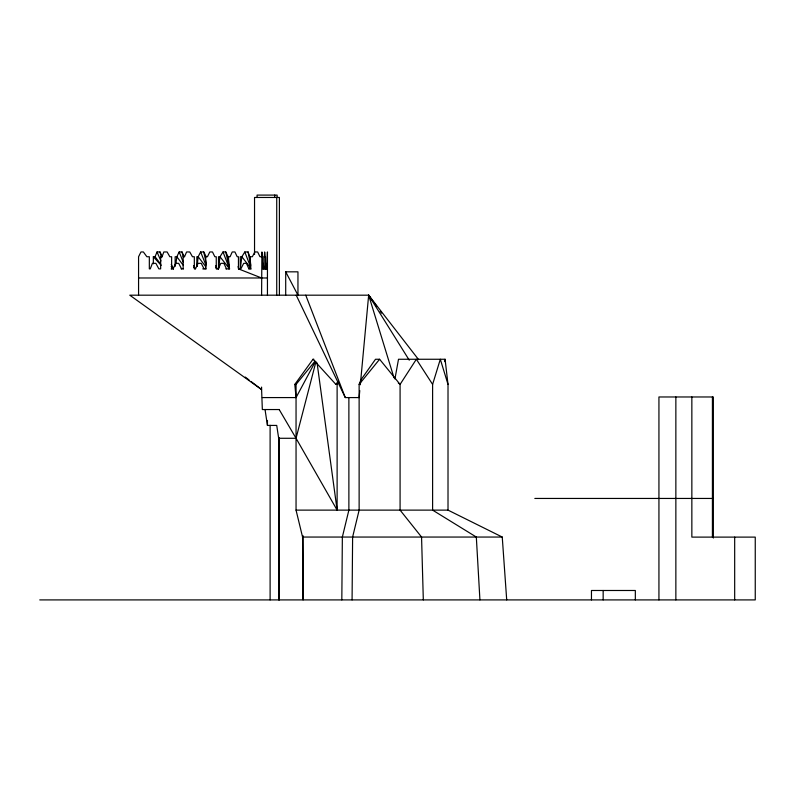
<?xml version="1.0" encoding="UTF-8"?>
<svg xmlns="http://www.w3.org/2000/svg" width="795" height="795" viewBox="0 0 795 795"><rect width="100%" height="100%" fill="white"/><g stroke="black" fill="none" stroke-linecap="round" stroke-linejoin="round"><path stroke-width="1.19" d="M341.82 599.907L342.357 537.052L348.876 510.122L348.876 397.579M352.076 599.907L352.612 537.052L359.131 510.122L359.131 384.402L360.751 380.119L375.508 359.26L379.603 359.26L400.084 384.402L400.084 510.122L421.559 537.052L423.318 599.907M262.956 268.869L263.215 263.334L263.9 268.869M265.709 268.869L265.997 263.334L266.573 268.869M264.328 256.745L264.636 251.955L265.252 256.745M359.777 390.593L359.131 397.579L345.278 397.579L296.217 295.184M360.324 384.77L368.661 295.184L129.774 295.184L261.595 389.58L262.34 409.544L279.482 409.544M197.1 266.444L198.164 256.745L200.628 251.955L203.768 251.955L206.233 256.745M444.803 361.655L445.081 359.26L398.504 359.26L394.936 378.957M205.726 268.869L205.726 256.745L207.435 256.745L209.81 251.955L212.484 251.955L214.849 256.745L216.26 256.745L216.26 268.869L218.506 268.869L219.986 256.745L223.007 251.955L225.77 251.955L228.056 256.745L229.417 267.657M175.834 264.019L176.858 256.745L179.173 251.955L182.025 251.955L184.182 256.745M338.64 382.544L337.12 384.402L337.12 510.122L296.048 438.284L315.963 361.655M479.922 599.907L476.324 537.052L432.609 510.122L432.609 384.402L440.311 359.26L448.012 384.402L448.012 510.122L502.251 537.052L506.703 599.907M160.759 264.208L155.055 256.745L157.032 251.955L159.994 251.955L162.359 256.745M218.337 268.869L220.791 263.334L223.862 263.334L226.525 268.869M173.161 268.869L175.665 263.334L178.686 263.334L181.568 268.869M262.34 397.579L296.048 397.579L315.406 361.457M250.823 265.232L249.739 256.745L248.09 251.955L244.82 251.955L241.859 256.745L240.269 268.869L240.269 256.745L241.859 256.745L250.564 267.935M296.048 397.579L294.816 384.402L313.011 359.26L313.896 359.26M313.011 359.26L335.897 384.402L338.074 381.391M359.131 384.402L379.603 359.26M303.094 535.75L303.094 599.907L302.567 537.052L296.048 510.122L296.048 384.402L315.059 361.129M153.346 263.821L153.346 256.745L155.055 256.745M228.056 256.745L230.083 256.745L232.239 251.955L234.923 251.955L237.198 256.745L238.45 256.745L238.45 268.869L261.595 277.982M249.739 256.745L252.353 256.745L254.827 251.955L257.63 251.955L259.995 256.745L262.738 256.745L262.738 268.869L266.891 268.869L267.448 251.955L267.448 295.333M171.163 268.869L173.419 268.869L171.263 264.437M181.121 268.869L183.506 268.869M202.725 268.869L206.263 268.869M225.879 268.869L229.576 268.869L223.007 251.955M238.45 268.869L240.865 268.869L243.687 263.334L246.41 263.334L248.895 268.869M248.835 268.869L251.28 268.869M285.703 271.83L297.956 271.83L297.956 295.184L285.703 271.83L285.703 295.184M138.569 277.982L267.448 277.982M294.816 384.402L296.048 384.402M335.897 384.402L337.12 384.402M265.033 409.544L267.448 425.424L276.73 425.424L278.677 438.284L278.677 599.907M278.677 438.284L295.77 438.284M534.826 498.445L713.354 498.445M296.048 510.122L448.012 510.122M302.567 537.052L502.251 537.052M39.75 599.907L755.25 599.907L755.25 537.112L691.849 537.112L691.849 396.973M245.248 377.039L249.093 379.99M251.021 381.461L261.595 389.58L261.595 387.095M398.295 382.971L400.084 384.402L416.351 359.26L432.609 384.402M215.524 267.289L217.065 268.869L215.872 265.55M171.154 266.494L173.419 268.869M193.732 267.289L195.212 268.869L193.722 265.55M153.346 256.745L161.186 265.411M229.576 268.869L219.986 256.745L218.506 256.745L218.506 268.869M394.002 377.764L368.661 295.184L418.597 359.618M206.014 267.001L198.164 256.745L196.842 256.745L196.842 266.444M183.118 265.142L176.858 256.745L175.148 256.745L175.148 266.444M369.705 297.419L368.661 295.184L373.68 302.18M375.111 304.177L376.552 306.174M380.139 311.173L381.57 313.17M368.661 295.184L409.266 360.195M279.194 409.544L296.048 438.284M204.077 268.869L201.234 263.334L198.094 263.334L195.461 268.869L194.328 268.869L194.328 256.745L192.47 256.745L189.757 251.955L186.587 251.955L184.52 256.745L183.158 256.745L183.158 268.869M157.032 251.955L160.918 260.979M200.628 251.955L206.074 265.49M179.173 251.955L183.208 262.102M305.747 295.184L345.278 397.579M238.063 266.653L238.917 268.869M244.82 251.955L250.852 267.746M159.994 251.955L161.445 257.6M182.025 251.955L183.128 256.795M225.77 251.955L229.298 267.667M203.768 251.955L206.392 264.039M248.09 251.955L250.832 266.454M317.086 362.937L337.12 510.122M445.081 359.26L448.012 384.402M262.479 256.745L261.903 251.955L261.595 295.342M734.679 537.112L734.679 599.907M713.354 538.036L713.354 396.973L658.936 396.973L658.936 599.907M712.419 396.973L712.419 537.112M675.859 396.973L675.859 599.907M635.334 599.907L635.334 590.486L591.46 590.486L591.46 599.907M603.157 590.486L603.157 599.907M279.393 295.313L279.393 197.468L254.539 197.468L254.539 254.45M279.393 437.707L279.393 599.907M277.117 197.468L277.117 195.093L257.073 195.093L257.073 197.468M276.73 197.468L276.73 295.342M274.682 195.093L274.682 197.468M270.111 425.325L270.111 599.907M267.448 420.476L267.448 425.424M265.53 268.869L265.53 256.745L264.139 256.745L264.139 268.869M250.147 256.745L250.147 268.869M228.562 256.745L228.562 268.869M171.631 268.869L171.631 256.745L169.822 256.745L167.129 251.955L163.84 251.955L162.031 256.745L160.65 256.745L160.65 268.869L158.861 268.869L155.87 263.334L152.402 263.334L150.275 268.869L149.331 268.869L149.331 256.745L146.876 256.745L143.378 251.955L140.973 251.955L138.569 256.745L138.569 295.184"/></g></svg>
